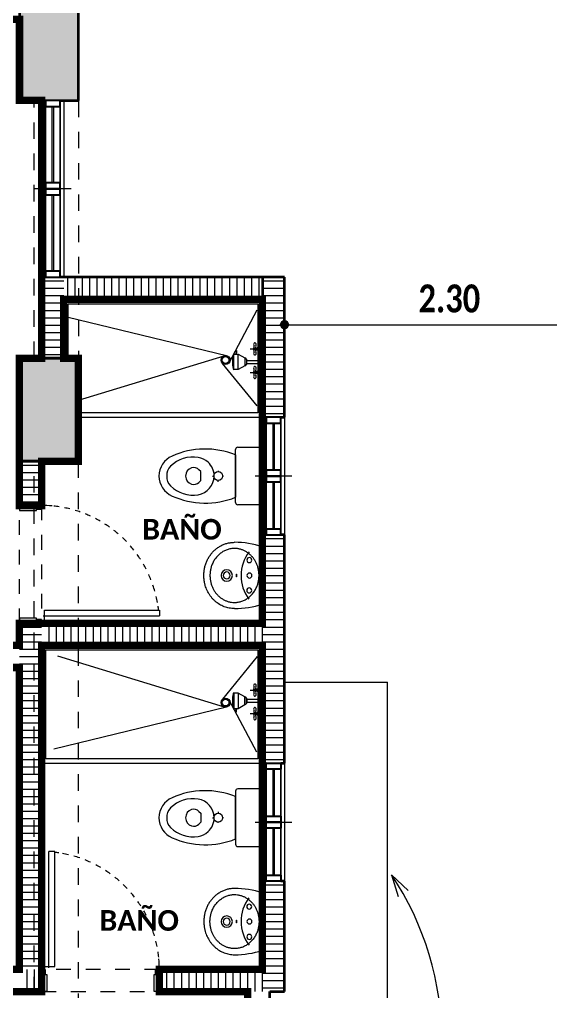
# Model space of a CAD drawing. Header units: metres. Extents: x -144 to 1000, y -717 to 29.
# Drawn here: x 753.25 to 756.86, y -564.01 to -557.41 of the extents above; entities that cross this region are included whole.
import ezdxf

# ---------------------------------------------------------------- set-up
doc = ezdxf.new("R2010")
doc.units = ezdxf.units.M
for name, pattern in [('Basculante', [0.11625, 0.075, -0.04125]), ('basculante modificado', [0.18, 0.1125, -0.0675]), ('Derribado', [0.36, 0.24, -0.12]), ('Trazo', [0.45, 0.225, -0.225])]:
    doc.linetypes.add(name, pattern=pattern)
doc.layers.get('0').update_dxf_attribs({"color": 1})
doc.layers.add('00-MEDICION', color=30, linetype='Continuous')
for name, color, linetype, lineweight in [('A-ANNO-DIMS', 1, 'Continuous', 9), ('A-DETL', 1, 'Continuous', 9), ('A-DETL-GENF', 1, 'Continuous', 9), ('A-DOOR', 1, 'Continuous', 9), ('A-DOOR-FRAM', 1, 'Continuous', 9), ('A-DOOR-HDLN', 1, 'Trazo', 20), ('A-GLAZ', 1, 'Continuous', 9), ('A-WALL', 4, 'Continuous', 9), ('G-ANNO-TEXT', 2, 'Continuous', 9), ('P-SANR-FIXT', 1, 'Continuous', 9), ('S-COLS', 7, 'Continuous', 9)]:
    doc.layers.add(name, color=color, linetype=linetype, lineweight=lineweight)
doc.layers.add('A-WALL-PATT', color=7, linetype='Continuous', lineweight=35, true_color=0x9c9c9c)
doc.styles.add('Calibri_B', font='calibrib.ttf', dxfattribs={"height": 0.165})
doc.styles.add('Calibri_B_7', font='calibrib.ttf', dxfattribs={"width": 0.8, "height": 0.18})

# ---------------------------------------------------------------- blocks, each defined once
blk = doc.blocks.new('F')
at = {"layer": 'S-COLS', "true_color": 0x5b5b5b}
h = blk.add_hatch(color=251, dxfattribs=at)
h.paths.add_polyline_path([(737.9091, -511.6194), (738.4091, -511.6194), (738.4091, -510.7194), (737.9091, -510.7194), (737.9091, -511.4434)])
h.paths.add_polyline_path([(756.2089, -511.6194), (756.2089, -510.7194), (755.7089, -510.7194), (755.7089, -511.6194), (756.1555, -511.6194)])
h.paths.add_polyline_path([(746.1091, -511.6194), (746.1091, -510.7194), (745.6091, -510.7194), (745.6091, -511.6194)])
h.paths.add_polyline_path([(737.9701, -503.9194), (738.409, -503.9194), (738.409, -503.2194), (737.909, -503.2194), (737.909, -503.9194)])
h.paths.add_polyline_path([(751.9092, -503.9194), (752.4092, -503.9194), (752.409, -500.7694), (751.9092, -500.7694), (751.9092, -503.7694)])
h.paths.add_polyline_path([(755.8092, -503.9194), (756.2092, -503.9194), (756.2092, -503.2194), (755.8092, -503.2194), (755.8092, -503.737)])
h.paths.add_polyline_path([(741.8089, -503.9194), (743.8091, -503.9194), (743.8087, -503.4194), (742.1089, -503.4194), (742.1089, -501.2694), (743.8092, -501.2694), (743.8092, -500.7694), (741.8089, -500.7694), (741.8089, -503.7722)])
h.paths.add_polyline_path([(746.1091, -503.9194), (746.1091, -503.0194), (745.6091, -503.0194), (745.6091, -503.9194), (745.7591, -503.9194)])
h.paths.add_polyline_path([(745.6092, -501.6694), (746.1092, -501.6694), (746.1092, -500.7694), (745.6092, -500.7694), (745.6092, -500.8094)])
h.paths.add_polyline_path([(737.9089, -501.4694), (738.4089, -501.4694), (738.4089, -500.7684), (737.9089, -500.7684), (737.9089, -500.8434)])
h.paths.add_polyline_path([(756.2091, -501.4694), (756.2092, -501.4694), (756.2091, -500.7684), (755.8092, -500.7694), (755.8092, -501.4694), (756.0848, -501.4694)])
h.paths.add_polyline_path([(745.6841, -492.7694), (746.1091, -492.7694), (746.1091, -491.8694), (745.6091, -491.8694), (745.6091, -492.7694)])
h.paths.add_polyline_path([(756.2091, -492.7694), (756.2091, -491.8694), (755.7091, -491.8694), (755.7091, -492.7694), (756.1341, -492.7694)])
h.paths.add_polyline_path([(739.0091, -492.1694), (739.0091, -491.6694), (738.1091, -491.6694), (738.1091, -492.1694), (738.6028, -492.1694)])
at = {"layer": 'A-DETL', "color": 7, "linetype": 'basculante modificado'}
for p, q in [((752.4091, -501.0694), (755.8092, -501.0694)), ((755.9092, -503.218), (755.9092, -501.4694)), ((756.2092, -501.4694), (756.2092, -503.218)), ((752.4091, -503.9194), (755.8092, -503.9194)), ((755.9089, -510.7194), (755.9089, -503.9194)), ((756.2089, -503.9194), (756.2089, -510.7194))]:
    blk.add_line(p, q, dxfattribs=at)
at = {"layer": 'A-DETL-GENF', "lineweight": 25}
for p, q in [((755.9848, -501.4694), (755.9848, -501.5094)), ((756.0848, -501.4694), (755.9848, -501.4694)), ((756.0848, -501.5094), (756.0848, -501.4694)), ((755.9848, -501.5094), (756.0848, -501.5094)), ((755.9848, -502.0294), (755.9848, -502.0694)), ((756.0848, -502.0294), (755.9848, -502.0294)), ((756.0848, -502.0694), (756.0848, -502.0294)), ((755.9848, -502.0694), (755.9848, -502.1094)), ((756.0848, -502.0694), (755.9848, -502.0694)), ((755.9848, -502.0694), (756.0848, -502.0694)), ((755.9848, -502.1094), (756.0848, -502.1094)), ((756.0848, -502.1094), (756.0848, -502.0694)), ((755.9848, -502.6294), (755.9848, -502.6694)), ((756.0848, -502.6294), (755.9848, -502.6294)), ((756.0848, -502.6694), (756.0848, -502.6294)), ((755.9848, -502.6694), (756.0848, -502.6694)), ((757.4841, -503.6194), (757.4841, -503.6594)), ((757.5841, -503.6194), (757.4841, -503.6194)), ((757.5841, -503.6594), (757.5841, -503.6194)), ((757.4841, -503.6594), (757.5841, -503.6594)), ((757.4841, -503.9794), (757.4841, -504.0194)), ((757.5841, -503.9794), (757.4841, -503.9794)), ((757.5841, -504.0194), (757.5841, -503.9794)), ((757.4841, -504.0194), (757.4841, -504.0594)), ((757.5841, -504.0194), (757.4841, -504.0194)), ((757.4841, -504.0194), (757.5841, -504.0194)), ((757.5841, -504.0594), (757.5841, -504.0194)), ((757.4841, -504.0594), (757.5841, -504.0594)), ((757.4841, -504.3794), (757.4841, -504.4194)), ((757.5841, -504.3794), (757.4841, -504.3794)), ((757.4841, -504.4194), (757.5841, -504.4194)), ((757.5841, -504.4194), (757.5841, -504.3794)), ((757.4841, -505.9694), (757.5841, -505.9694)), ((757.4841, -506.0094), (757.4841, -505.9694)), ((757.5841, -506.0094), (757.4841, -506.0094)), ((757.5841, -505.9694), (757.5841, -506.0094)), ((757.4841, -506.3294), (757.5841, -506.3294)), ((757.4841, -506.3694), (757.4841, -506.3294)), ((757.5841, -506.3294), (757.5841, -506.3694)), ((757.4841, -506.3694), (757.5841, -506.3694)), ((757.4841, -506.4094), (757.4841, -506.3694)), ((757.5841, -506.3694), (757.4841, -506.3694)), ((757.5841, -506.4094), (757.4841, -506.4094)), ((757.5841, -506.3694), (757.5841, -506.4094)), ((757.4841, -506.7294), (757.5841, -506.7294)), ((757.4841, -506.7694), (757.4841, -506.7294)), ((757.5841, -506.7294), (757.5841, -506.7694)), ((757.5841, -506.7694), (757.4841, -506.7694))]:
    blk.add_line(p, q, dxfattribs=at)
at = {"layer": 'A-DETL-GENF'}
for p, q in [((755.9848, -501.5094), (755.9848, -502.0294)), ((756.0298, -501.5094), (756.0298, -502.0294)), ((756.0398, -501.5094), (756.0398, -502.0294)), ((756.0848, -501.5094), (756.0848, -502.0294)), ((755.9848, -502.1094), (755.9848, -502.6294)), ((756.0298, -502.1094), (756.0298, -502.6294)), ((756.0398, -502.1094), (756.0398, -502.6294)), ((756.0848, -502.1094), (756.0848, -502.6294)), ((757.4841, -503.6594), (757.4841, -503.9794)), ((757.5291, -503.6594), (757.5291, -503.9794)), ((757.5391, -503.6594), (757.5391, -503.9794)), ((757.5841, -503.6594), (757.5841, -503.9794)), ((757.4841, -504.0594), (757.4841, -504.3794)), ((757.5291, -504.0594), (757.5291, -504.3794)), ((757.5391, -504.0594), (757.5391, -504.3794)), ((757.5841, -504.0594), (757.5841, -504.3794)), ((757.4841, -506.0094), (757.4841, -506.3294)), ((757.5291, -506.0094), (757.5291, -506.3294)), ((757.5391, -506.0094), (757.5391, -506.3294)), ((757.5841, -506.0094), (757.5841, -506.3294)), ((757.4841, -506.4094), (757.4841, -506.7294)), ((757.5291, -506.4094), (757.5291, -506.7294)), ((757.5391, -506.4094), (757.5391, -506.7294)), ((757.5841, -506.4094), (757.5841, -506.7294))]:
    blk.add_line(p, q, dxfattribs=at)
at = {"layer": 'A-DETL-GENF', "linetype": 'Basculante'}
for p, q in [((755.8091, -505.0194), (755.8091, -504.2194)), ((755.8091, -504.2194), (755.9591, -504.2194)), ((755.9591, -504.2194), (755.9591, -505.0194)), ((755.9591, -505.0194), (755.8091, -505.0194)), ((755.9591, -507.3694), (755.9591, -507.5194)), ((756.7591, -507.3694), (755.9591, -507.3694)), ((756.7591, -507.5194), (756.7591, -507.3694)), ((755.9591, -507.5194), (756.7591, -507.5194))]:
    blk.add_line(p, q, dxfattribs=at)
at = {"layer": 'A-DOOR', "lineweight": 15}
for p, q in [((755.9691, -504.9694), (756.7591, -504.9694)), ((755.9791, -504.9294), (756.7591, -504.9294)), ((755.9791, -505.0044), (755.9791, -504.9294)), ((756.7591, -504.9294), (756.7591, -504.9694)), ((755.9691, -505.0044), (755.9791, -505.0044)), ((755.9691, -505.0194), (755.9691, -505.0044)), ((756.0491, -506.5694), (756.0091, -506.5694)), ((756.0091, -507.3594), (756.0091, -506.5694)), ((756.0491, -507.3494), (756.0491, -506.5694)), ((755.9591, -507.3594), (755.9741, -507.3594)), ((755.9741, -507.3494), (756.0491, -507.3494)), ((755.9741, -507.3594), (755.9741, -507.3494))]:
    blk.add_line(p, q, dxfattribs=at)
at = {"layer": 'A-DOOR'}
for p, q in [((755.9591, -505.0194), (755.8091, -505.0194)), ((755.9591, -507.3694), (755.9591, -507.5194))]:
    blk.add_line(p, q, dxfattribs=at)
for centre, start, end in [((755.9591, -505.0194), 84.86021, 90), ((755.9591, -505.0194), 81.40092, 84.05706), ((755.9591, -505.0194), 76.09186, 78.74617), ((755.9591, -505.0194), 70.78086, 73.43707), ((755.9591, -505.0194), 65.46046, 68.1223), ((755.9591, -505.0194), 60.12331, 62.79443), ((755.9591, -505.0194), 54.7622, 57.44619), ((755.9591, -505.0194), 49.37018, 52.07048), ((755.9591, -505.0194), 43.94059, 46.66048), ((755.9591, -505.0194), 38.46716, 41.20973), ((755.9591, -505.0194), 32.94407, 35.71217), ((755.9591, -505.0194), 27.36602, 30.16222), ((755.9591, -505.0194), 21.72829, 24.55488), ((755.9591, -505.0194), 15.83157, 18.88574), ((755.9591, -505.0194), 10.25822, 13.15108), ((755.9591, -505.0194), 10.25822, 13.15108), ((755.9591, -505.0194), 6.45945, 8.44999), ((755.9591, -507.3694), 81.55001, 83.54055), ((755.9591, -507.3694), 76.84892, 79.74178), ((755.9591, -507.3694), 76.84892, 79.74178), ((755.9591, -507.3694), 71.11426, 74.16843), ((755.9591, -507.3694), 65.44512, 68.27171), ((755.9591, -507.3694), 59.83778, 62.63398), ((755.9591, -507.3694), 54.28783, 57.05593), ((755.9591, -507.3694), 48.79027, 51.53284), ((755.9591, -507.3694), 43.33952, 46.05941), ((755.9591, -507.3694), 37.92952, 40.62982), ((755.9591, -507.3694), 32.55381, 35.2378), ((755.9591, -507.3694), 27.20557, 29.87669), ((755.9591, -507.3694), 21.8777, 24.53954), ((755.9591, -507.3694), 16.56293, 19.21914), ((755.9591, -507.3694), 11.25383, 13.90814), ((755.9591, -507.3694), 5.94294, 8.59908), ((755.9591, -507.3694), 0, 5.13979)]:
    blk.add_arc(centre, 0.8, start, end, dxfattribs=at)
at = {"layer": 'A-DOOR-FRAM', "lineweight": 15}
for p, q in [((755.8091, -504.2194), (755.8091, -504.2544)), ((755.9241, -504.2544), (755.9241, -504.2444)), ((755.9241, -504.2444), (755.9591, -504.2444)), ((755.9591, -504.2444), (755.9591, -504.2194)), ((755.8091, -504.2544), (755.9241, -504.2544)), ((755.8091, -504.9844), (755.8091, -505.0194)), ((755.9241, -504.9844), (755.8091, -504.9844)), ((755.9241, -504.9944), (755.9241, -504.9844)), ((755.9591, -504.9944), (755.9241, -504.9944)), ((755.9591, -505.0194), (755.9591, -504.9944)), ((755.9591, -507.3694), (755.9841, -507.3694)), ((755.9841, -507.3694), (755.9841, -507.4044)), ((755.9841, -507.4044), (755.9941, -507.4044)), ((755.9941, -507.4044), (755.9941, -507.5194)), ((756.7241, -507.4044), (756.7341, -507.4044)), ((756.7241, -507.5194), (756.7241, -507.4044)), ((756.7341, -507.3694), (756.7591, -507.3694)), ((756.7341, -507.4044), (756.7341, -507.3694)), ((755.9941, -507.5194), (755.9591, -507.5194)), ((756.7591, -507.5194), (756.7241, -507.5194))]:
    blk.add_line(p, q, dxfattribs=at)
at = {"layer": 'A-DOOR-HDLN'}
for p, q in [((755.8091, -504.2194), (755.9591, -504.2194)), ((756.7591, -507.5194), (756.7591, -507.3694))]:
    blk.add_line(p, q, dxfattribs=at)
at = {"layer": 'A-GLAZ'}
for p, q in [((756.0848, -501.4694), (755.9848, -501.4694)), ((755.9848, -501.4694), (755.9848, -502.0694)), ((756.0848, -502.0694), (756.0848, -501.4694)), ((756.1598, -502.0694), (755.9098, -502.0694)), ((756.0848, -502.0694), (755.9848, -502.0694)), ((755.9848, -502.0694), (755.9848, -502.6694)), ((756.0848, -502.0694), (755.9848, -502.0694)), ((756.0848, -502.6694), (756.0848, -502.0694)), ((756.0848, -502.6694), (755.9848, -502.6694)), ((757.5841, -503.6194), (757.4841, -503.6194)), ((757.4841, -503.6194), (757.4841, -504.0194)), ((757.5841, -504.0194), (757.5841, -503.6194)), ((757.6591, -504.0194), (757.4091, -504.0194)), ((757.5841, -504.0194), (757.4841, -504.0194)), ((757.4841, -504.0194), (757.4841, -504.4194)), ((757.5841, -504.0194), (757.4841, -504.0194)), ((757.5841, -504.4194), (757.5841, -504.0194)), ((757.5841, -504.4194), (757.4841, -504.4194)), ((757.5841, -505.9694), (757.4841, -505.9694)), ((757.4841, -505.9694), (757.4841, -506.3694)), ((757.5841, -506.3694), (757.5841, -505.9694)), ((757.4091, -506.3694), (757.6591, -506.3694)), ((757.5841, -506.3694), (757.4841, -506.3694)), ((757.4841, -506.3694), (757.4841, -506.7694)), ((757.5841, -506.3694), (757.4841, -506.3694)), ((757.5841, -506.7694), (757.5841, -506.3694)), ((757.5841, -506.7694), (757.4841, -506.7694))]:
    blk.add_line(p, q, dxfattribs=at)
at = {"layer": 'A-WALL'}
for p, q in [((755.9598, -502.6694), (755.9598, -501.4694)), ((756.1098, -501.4694), (756.1098, -502.6694)), ((757.4591, -504.4194), (757.4591, -503.6194)), ((757.6091, -503.6194), (757.6091, -504.4194)), ((757.6091, -505.4193), (758.3093, -505.4193)), ((758.3093, -511.6194), (758.3093, -505.4193)), ((757.4591, -506.7694), (757.4591, -505.9694)), ((757.6091, -505.9694), (757.6091, -506.7694))]:
    blk.add_line(p, q, dxfattribs=at)
at = {"layer": 'A-WALL', "lineweight": 35}
for p, q in [((755.9598, -502.6694), (755.9598, -503.2194)), ((755.9848, -502.6694), (755.9598, -502.6694)), ((757.6091, -502.6694), (756.0848, -502.6694)), ((757.4591, -502.6694), (757.4591, -503.6194)), ((757.6091, -503.6194), (757.6091, -502.6694)), ((756.1098, -502.8194), (757.4591, -502.8194)), ((756.1098, -503.2194), (756.1098, -502.8194)), ((755.9598, -503.2194), (756.1098, -503.2194)), ((757.4591, -503.6194), (757.4841, -503.6194)), ((757.5841, -503.6194), (757.6091, -503.6194)), ((755.8091, -503.9194), (755.8091, -504.2194)), ((755.9591, -503.9194), (755.8091, -503.9194)), ((755.9591, -504.2194), (755.9591, -503.9194)), ((755.8091, -504.2194), (755.9591, -504.2194)), ((757.4591, -504.4194), (757.4591, -505.0194)), ((757.4841, -504.4194), (757.4591, -504.4194)), ((757.6091, -504.4194), (757.5841, -504.4194)), ((757.6091, -505.9694), (757.6091, -504.4194)), ((757.4591, -505.0194), (755.8091, -505.0194)), ((755.8091, -505.0194), (755.8091, -505.1692)), ((755.8091, -505.1692), (755.6593, -505.1692)), ((755.9591, -505.1694), (757.4591, -505.1694)), ((755.9591, -507.5194), (755.9591, -505.1694)), ((757.4591, -505.1694), (757.4591, -505.9694)), ((755.6593, -505.3192), (755.8091, -505.3192)), ((755.8091, -505.3192), (755.8091, -507.3694)), ((757.4591, -505.9694), (757.4841, -505.9694)), ((757.5841, -505.9694), (757.6091, -505.9694)), ((757.4591, -506.7694), (757.4591, -507.3694)), ((757.4841, -506.7694), (757.4591, -506.7694)), ((757.6091, -506.7694), (757.5841, -506.7694)), ((757.6091, -507.5194), (757.6091, -506.7694)), ((755.8091, -507.3694), (755.1592, -507.3694)), ((757.4591, -507.3694), (756.7591, -507.3694)), ((756.7591, -507.3694), (756.7591, -507.5194)), ((755.1592, -507.5194), (755.9591, -507.5194)), ((756.7591, -507.5194), (757.3591, -507.5194)), ((757.3591, -507.5194), (757.3591, -507.6194)), ((757.5091, -507.5194), (757.6091, -507.5194)), ((757.5091, -507.6194), (757.5091, -507.5194))]:
    blk.add_line(p, q, dxfattribs=at)
at = {"layer": 'A-WALL-PATT', "color": 8, "lineweight": 5, "true_color": 0x727272}
for p, q in [((755.9598, -502.6945), (756.1098, -502.6945)), ((756.1347, -502.6694), (756.1347, -502.8194)), ((756.1847, -502.6694), (756.1847, -502.8194)), ((756.2347, -502.6694), (756.2347, -502.8194)), ((756.2847, -502.6694), (756.2847, -502.8194)), ((756.3347, -502.6694), (756.3347, -502.8194)), ((756.3847, -502.6694), (756.3847, -502.8194)), ((756.4347, -502.6694), (756.4347, -502.8194)), ((756.4847, -502.6694), (756.4847, -502.8194)), ((756.5347, -502.6694), (756.5347, -502.8194)), ((756.5847, -502.6694), (756.5847, -502.8194)), ((756.6347, -502.6694), (756.6347, -502.8194)), ((756.6847, -502.6694), (756.6847, -502.8194)), ((756.7347, -502.6694), (756.7347, -502.8194)), ((756.7847, -502.6694), (756.7847, -502.8194)), ((756.8347, -502.6694), (756.8347, -502.8194)), ((756.8847, -502.6694), (756.8847, -502.8194)), ((756.9347, -502.6694), (756.9347, -502.8194)), ((756.9847, -502.6694), (756.9847, -502.8194)), ((757.0347, -502.6694), (757.0347, -502.8194)), ((757.0847, -502.6694), (757.0847, -502.8194)), ((757.1347, -502.6694), (757.1347, -502.8194)), ((757.1847, -502.6694), (757.1847, -502.8194)), ((757.2347, -502.6694), (757.2347, -502.8194)), ((757.2847, -502.6694), (757.2847, -502.8194)), ((757.3347, -502.6694), (757.3347, -502.8194)), ((757.3847, -502.6694), (757.3847, -502.8194)), ((757.4347, -502.6694), (757.4347, -502.8194)), ((757.4591, -502.6945), (757.6091, -502.6945)), ((755.9598, -502.7445), (756.1098, -502.7445)), ((757.4591, -502.7445), (757.6091, -502.7445)), ((755.9598, -502.7945), (756.1098, -502.7945)), ((755.9598, -502.8445), (756.1098, -502.8445)), ((757.4591, -502.7945), (757.6091, -502.7945)), ((757.4591, -502.8445), (757.6091, -502.8445)), ((755.9598, -502.8945), (756.1098, -502.8945)), ((757.4591, -502.8945), (757.6091, -502.8945)), ((755.9598, -502.9445), (756.1098, -502.9445)), ((757.4591, -502.9445), (757.6091, -502.9445)), ((755.9598, -502.9945), (756.1098, -502.9945)), ((755.9598, -503.0445), (756.1098, -503.0445)), ((757.4591, -502.9945), (757.6091, -502.9945)), ((757.4591, -503.0445), (757.6091, -503.0445)), ((755.9598, -503.0945), (756.1098, -503.0945)), ((757.4591, -503.0945), (757.6091, -503.0945)), ((755.9598, -503.1445), (756.1098, -503.1445)), ((757.4591, -503.1445), (757.6091, -503.1445)), ((755.9598, -503.1945), (756.1098, -503.1945)), ((757.4591, -503.1945), (757.6091, -503.1945)), ((757.4591, -503.2445), (757.6091, -503.2445)), ((757.4591, -503.2945), (757.6091, -503.2945)), ((757.4591, -503.3445), (757.6091, -503.3445)), ((757.4591, -503.3945), (757.6091, -503.3945)), ((757.4591, -503.4445), (757.6091, -503.4445)), ((757.4591, -503.4945), (757.6091, -503.4945)), ((757.4591, -503.5445), (757.6091, -503.5445)), ((757.4591, -503.5945), (757.6091, -503.5945)), ((755.8091, -503.9445), (755.9591, -503.9445)), ((755.8091, -503.9945), (755.9591, -503.9945)), ((755.8091, -504.0445), (755.9591, -504.0445)), ((755.8091, -504.0945), (755.9591, -504.0945)), ((755.8091, -504.1445), (755.9591, -504.1445)), ((755.8091, -504.1945), (755.9591, -504.1945)), ((757.4591, -504.4445), (757.6091, -504.4445)), ((757.4591, -504.4945), (757.6091, -504.4945)), ((757.4591, -504.5445), (757.6091, -504.5445)), ((757.4591, -504.5945), (757.6091, -504.5945)), ((757.4591, -504.6445), (757.6091, -504.6445)), ((757.4591, -504.6945), (757.6091, -504.6945)), ((757.4591, -504.7445), (757.6091, -504.7445)), ((757.4591, -504.7945), (757.6091, -504.7945)), ((757.4591, -504.8445), (757.6091, -504.8445)), ((757.4591, -504.8945), (757.6091, -504.8945)), ((757.4591, -504.9445), (757.6091, -504.9445)), ((756.0087, -505.0194), (756.0087, -505.1694)), ((756.0587, -505.0194), (756.0587, -505.1694)), ((756.1087, -505.0194), (756.1087, -505.1694)), ((756.1587, -505.0194), (756.1587, -505.1694)), ((756.2087, -505.0194), (756.2087, -505.1694)), ((756.2587, -505.0194), (756.2587, -505.1694)), ((756.3087, -505.0194), (756.3087, -505.1694)), ((756.3587, -505.0194), (756.3587, -505.1694)), ((756.4087, -505.0194), (756.4087, -505.1694)), ((756.4587, -505.0194), (756.4587, -505.1694)), ((756.5087, -505.0194), (756.5087, -505.1694)), ((756.5587, -505.0194), (756.5587, -505.1694)), ((756.6087, -505.0194), (756.6087, -505.1694)), ((756.6587, -505.0194), (756.6587, -505.1694)), ((756.7087, -505.0194), (756.7087, -505.1694)), ((756.7587, -505.0194), (756.7587, -505.1694)), ((756.8087, -505.0194), (756.8087, -505.1694)), ((756.8587, -505.0194), (756.8587, -505.1694)), ((756.9087, -505.0194), (756.9087, -505.1694)), ((756.9587, -505.0194), (756.9587, -505.1694)), ((757.0087, -505.0194), (757.0087, -505.1694)), ((757.0587, -505.0194), (757.0587, -505.1694)), ((757.1087, -505.0194), (757.1087, -505.1694)), ((757.1587, -505.0194), (757.1587, -505.1694)), ((757.2087, -505.0194), (757.2087, -505.1694)), ((757.2587, -505.0194), (757.2587, -505.1694)), ((757.3087, -505.0194), (757.3087, -505.1694)), ((757.3587, -505.0194), (757.3587, -505.1694)), ((757.4087, -505.0194), (757.4087, -505.1694)), ((757.4587, -505.0194), (757.4587, -505.1694)), ((757.4591, -504.9945), (757.6091, -504.9945)), ((755.8091, -505.0445), (755.9591, -505.0445)), ((755.8091, -505.0945), (755.9591, -505.0945)), ((757.4591, -505.0445), (757.6091, -505.0445)), ((757.4591, -505.0945), (757.6091, -505.0945)), ((755.8091, -505.1445), (755.9591, -505.1445)), ((757.4591, -505.1445), (757.6091, -505.1445)), ((755.8091, -505.1945), (755.9591, -505.1945)), ((757.4591, -505.1945), (757.6091, -505.1945)), ((755.8091, -505.2445), (755.9591, -505.2445)), ((755.8091, -505.2945), (755.9591, -505.2945)), ((757.4591, -505.2445), (757.6091, -505.2445)), ((757.4591, -505.2945), (757.6091, -505.2945)), ((755.8091, -505.3445), (755.9591, -505.3445)), ((757.4591, -505.3445), (757.6091, -505.3445)), ((755.8091, -505.3945), (755.9591, -505.3945)), ((757.4591, -505.3945), (757.6091, -505.3945)), ((755.8091, -505.4445), (755.9591, -505.4445)), ((755.8091, -505.4945), (755.9591, -505.4945)), ((757.4591, -505.4445), (757.6091, -505.4445)), ((757.4591, -505.4945), (757.6091, -505.4945)), ((755.8091, -505.5445), (755.9591, -505.5445)), ((757.4591, -505.5445), (757.6091, -505.5445)), ((755.8091, -505.5945), (755.9591, -505.5945)), ((757.4591, -505.5945), (757.6091, -505.5945)), ((755.8091, -505.6445), (755.9591, -505.6445)), ((755.8091, -505.6945), (755.9591, -505.6945)), ((757.4591, -505.6445), (757.6091, -505.6445)), ((757.4591, -505.6945), (757.6091, -505.6945)), ((755.8091, -505.7445), (755.9591, -505.7445)), ((757.4591, -505.7445), (757.6091, -505.7445)), ((755.8091, -505.7945), (755.9591, -505.7945)), ((757.4591, -505.7945), (757.6091, -505.7945)), ((755.8091, -505.8445), (755.9591, -505.8445)), ((755.8091, -505.8945), (755.9591, -505.8945)), ((757.4591, -505.8445), (757.6091, -505.8445)), ((757.4591, -505.8945), (757.6091, -505.8945)), ((755.8091, -505.9445), (755.9591, -505.9445)), ((757.4591, -505.9445), (757.6091, -505.9445)), ((755.8091, -505.9945), (755.9591, -505.9945)), ((755.8091, -506.0445), (755.9591, -506.0445)), ((755.8091, -506.0945), (755.9591, -506.0945)), ((755.8091, -506.1445), (755.9591, -506.1445)), ((755.8091, -506.1945), (755.9591, -506.1945)), ((755.8091, -506.2445), (755.9591, -506.2445)), ((755.8091, -506.2945), (755.9591, -506.2945)), ((755.8091, -506.3445), (755.9591, -506.3445)), ((755.8091, -506.3945), (755.9591, -506.3945)), ((755.8091, -506.4445), (755.9591, -506.4445)), ((755.8091, -506.4945), (755.9591, -506.4945)), ((755.8091, -506.5445), (755.9591, -506.5445)), ((755.8091, -506.5945), (755.9591, -506.5945)), ((755.8091, -506.6445), (755.9591, -506.6445)), ((755.8091, -506.6945), (755.9591, -506.6945)), ((755.8091, -506.7445), (755.9591, -506.7445)), ((755.8091, -506.7945), (755.9591, -506.7945)), ((757.4591, -506.7945), (757.6091, -506.7945)), ((755.8091, -506.8445), (755.9591, -506.8445)), ((757.4591, -506.8445), (757.6091, -506.8445)), ((755.8091, -506.8945), (755.9591, -506.8945)), ((755.8091, -506.9445), (755.9591, -506.9445)), ((757.4591, -506.8945), (757.6091, -506.8945)), ((757.4591, -506.9445), (757.6091, -506.9445)), ((755.8091, -506.9945), (755.9591, -506.9945)), ((757.4591, -506.9945), (757.6091, -506.9945)), ((755.8091, -507.0445), (755.9591, -507.0445)), ((757.4591, -507.0445), (757.6091, -507.0445)), ((755.8091, -507.0945), (755.9591, -507.0945)), ((755.8091, -507.1445), (755.9591, -507.1445)), ((757.4591, -507.0945), (757.6091, -507.0945)), ((757.4591, -507.1445), (757.6091, -507.1445)), ((755.8091, -507.1945), (755.9591, -507.1945)), ((757.4591, -507.1945), (757.6091, -507.1945)), ((755.8091, -507.2445), (755.9591, -507.2445)), ((757.4591, -507.2445), (757.6091, -507.2445)), ((755.8091, -507.2945), (755.9591, -507.2945)), ((755.8091, -507.3445), (755.9591, -507.3445)), ((757.4591, -507.2945), (757.6091, -507.2945)), ((757.4591, -507.3445), (757.6091, -507.3445)), ((755.8587, -507.3694), (755.8587, -507.5194)), ((755.9087, -507.3694), (755.9087, -507.5194)), ((755.9587, -507.3694), (755.9587, -507.5194)), ((756.8087, -507.3694), (756.8087, -507.5194)), ((756.8587, -507.3694), (756.8587, -507.5194)), ((756.9087, -507.3694), (756.9087, -507.5194)), ((756.9587, -507.3694), (756.9587, -507.5194)), ((757.0087, -507.3694), (757.0087, -507.5194)), ((757.0587, -507.3694), (757.0587, -507.5194)), ((757.1087, -507.3694), (757.1087, -507.5194)), ((757.1587, -507.3694), (757.1587, -507.5194)), ((757.2087, -507.3694), (757.2087, -507.5194)), ((757.2587, -507.3694), (757.2587, -507.5194)), ((757.3087, -507.3694), (757.3087, -507.5194)), ((757.3587, -507.3694), (757.3587, -507.5194)), ((757.4087, -507.3694), (757.4087, -507.5194)), ((757.4587, -507.3694), (757.4587, -507.5194)), ((757.4591, -507.3945), (757.6091, -507.3945)), ((757.4591, -507.4445), (757.6091, -507.4445)), ((757.4591, -507.4945), (757.6091, -507.4945))]:
    blk.add_line(p, q, dxfattribs=at)
at = {"layer": 'G-ANNO-TEXT'}
for q in [(758.4495, -506.8331), (758.381, -506.8751)]:
    blk.add_line((758.3369, -506.7262), q, dxfattribs=at)
blk.add_arc((756.6322, -507.859), 2.0467, 0, 33.6048, dxfattribs=at)
at = {"layer": 'P-SANR-FIXT'}
for p, q in [((756.1391, -503.2194), (756.1391, -502.8494)), ((756.1391, -502.8494), (757.4291, -502.8494)), ((757.4291, -502.8494), (757.4291, -503.5894)), ((757.422, -502.8939), (757.2314, -503.2525)), ((756.1391, -502.9416), (757.216, -503.2018)), ((757.2784, -503.1763), (757.2784, -503.1675)), ((757.2784, -503.1675), (757.2843, -503.1675)), ((757.2843, -503.1763), (757.2784, -503.1763)), ((757.2784, -503.1832), (757.2784, -503.192)), ((757.2843, -503.1832), (757.2784, -503.1832)), ((757.28, -503.1763), (757.28, -503.1832)), ((757.2827, -503.1763), (757.2827, -503.1832)), ((757.2843, -503.1675), (757.2843, -503.1763)), ((757.2843, -503.192), (757.2843, -503.1832)), ((757.3757, -503.1562), (757.4591, -503.1562)), ((757.4007, -503.1486), (757.403, -503.1486)), ((757.4007, -503.1517), (757.4007, -503.1486)), ((757.4007, -503.1639), (757.4007, -503.1608)), ((757.403, -503.1639), (757.4007, -503.1639)), ((757.4182, -503.1518), (757.425, -503.1518)), ((757.4182, -503.1607), (757.425, -503.1607)), ((757.425, -503.1482), (757.425, -503.1642)), ((757.4353, -503.14), (757.4353, -503.1724)), ((757.4369, -503.1384), (757.4501, -503.1357)), ((757.4501, -503.1768), (757.4369, -503.174)), ((757.4501, -503.1357), (757.4501, -503.1768)), ((757.4517, -503.1341), (757.4591, -503.1326)), ((757.4591, -503.1799), (757.4517, -503.1784)), ((756.2092, -503.5052), (757.1993, -503.2025)), ((757.4227, -503.5439), (757.1884, -503.2546)), ((757.24, -503.2363), (757.24, -503.2225)), ((757.2652, -503.192), (757.2956, -503.192)), ((757.2652, -503.296), (757.2652, -503.192)), ((757.2956, -503.192), (757.3406, -503.2174)), ((757.2956, -503.296), (757.2956, -503.192)), ((757.3406, -503.2174), (757.3406, -503.2707)), ((757.3503, -503.2258), (757.3503, -503.2623)), ((757.3541, -503.2338), (757.3503, -503.2258)), ((757.3503, -503.2623), (757.3541, -503.2543)), ((757.3541, -503.2346), (757.4316, -503.2346)), ((757.3541, -503.2543), (757.3541, -503.2346)), ((757.3541, -503.2543), (757.4316, -503.2543)), ((757.4316, -503.2346), (757.4511, -503.2346)), ((757.4316, -503.2543), (757.4511, -503.2543)), ((757.4511, -503.2227), (757.4511, -503.2662)), ((757.4591, -503.2227), (757.4511, -503.2227)), ((757.2956, -503.296), (757.2652, -503.296)), ((757.3406, -503.2707), (757.2956, -503.296)), ((757.3757, -503.3162), (757.4591, -503.3162)), ((757.4007, -503.3086), (757.4007, -503.3117)), ((757.403, -503.3086), (757.4007, -503.3086)), ((757.4007, -503.3208), (757.4007, -503.3239)), ((757.4182, -503.3118), (757.425, -503.3118)), ((757.4182, -503.3207), (757.425, -503.3207)), ((757.425, -503.3242), (757.425, -503.3082)), ((757.4353, -503.3324), (757.4353, -503.3)), ((757.4501, -503.2957), (757.4369, -503.2984)), ((757.4501, -503.3368), (757.4501, -503.2957)), ((757.4511, -503.2662), (757.4591, -503.2662)), ((757.4591, -503.2926), (757.4517, -503.2941)), ((757.4007, -503.3239), (757.403, -503.3239)), ((757.4369, -503.334), (757.4501, -503.3368)), ((757.4517, -503.3384), (757.4591, -503.3399)), ((757.4291, -503.5894), (756.2092, -503.5894)), ((756.2092, -503.6194), (757.4591, -503.6194)), ((757.2768, -504.0194), (757.2768, -503.839)), ((757.2918, -503.824), (757.4441, -503.824)), ((757.2768, -503.8754), (757.2768, -504.1634)), ((757.0408, -503.9887), (757.0285, -503.9763)), ((757.0408, -504.0502), (757.0408, -503.9887)), ((757.1191, -504.0194), (757.1291, -504.0194)), ((757.1591, -503.9844), (757.1591, -503.9894)), ((757.1941, -504.0194), (757.1891, -504.0194)), ((757.2768, -504.1999), (757.2768, -504.0194)), ((757.0285, -504.0625), (757.0408, -504.0502)), ((757.1591, -504.0594), (757.1591, -504.0494)), ((757.4441, -504.2149), (757.2918, -504.2149)), ((755.9891, -505.9394), (755.9891, -505.1994)), ((755.9891, -505.1994), (757.4291, -505.1994)), ((757.4291, -505.1994), (757.4291, -505.9394)), ((756.0678, -505.2404), (757.1993, -505.5864)), ((757.4227, -505.245), (757.1884, -505.5343)), ((757.2652, -505.4928), (757.2652, -505.5968)), ((757.2956, -505.4928), (757.2652, -505.4928)), ((757.2956, -505.4928), (757.2956, -505.5968)), ((757.3406, -505.5182), (757.2956, -505.4928)), ((757.3757, -505.4726), (757.4591, -505.4726)), ((757.4007, -505.4649), (757.403, -505.4649)), ((757.4007, -505.468), (757.4007, -505.4649)), ((757.4007, -505.4803), (757.4007, -505.4772)), ((757.403, -505.4803), (757.4007, -505.4803)), ((757.4182, -505.4682), (757.425, -505.4682)), ((757.4182, -505.4771), (757.425, -505.4771)), ((757.425, -505.4646), (757.425, -505.4806)), ((757.4353, -505.4564), (757.4353, -505.4888)), ((757.4369, -505.4548), (757.4501, -505.4521)), ((757.4501, -505.4932), (757.4369, -505.4904)), ((757.4501, -505.4521), (757.4501, -505.4932)), ((757.4517, -505.4505), (757.4591, -505.449)), ((757.4591, -505.4963), (757.4517, -505.4948)), ((757.422, -505.895), (757.2314, -505.5364)), ((757.24, -505.5526), (757.24, -505.5664)), ((757.3406, -505.5715), (757.3406, -505.5182)), ((757.3503, -505.5266), (757.3541, -505.5346)), ((757.3503, -505.5631), (757.3503, -505.5266)), ((757.3541, -505.5551), (757.3503, -505.5631)), ((757.3541, -505.5346), (757.3541, -505.5543)), ((757.3541, -505.5346), (757.4316, -505.5346)), ((757.3541, -505.5543), (757.4316, -505.5543)), ((757.4316, -505.5346), (757.4511, -505.5346)), ((757.4316, -505.5543), (757.4511, -505.5543)), ((757.4511, -505.5227), (757.4591, -505.5227)), ((757.4511, -505.5662), (757.4511, -505.5227)), ((756.0431, -505.8705), (757.216, -505.587)), ((757.2652, -505.5968), (757.2956, -505.5968)), ((757.2784, -505.6056), (757.2784, -505.5968)), ((757.2843, -505.6056), (757.2784, -505.6056)), ((757.2784, -505.6126), (757.2784, -505.6214)), ((757.2843, -505.6126), (757.2784, -505.6126)), ((757.2784, -505.6214), (757.2843, -505.6214)), ((757.28, -505.6126), (757.28, -505.6056)), ((757.2827, -505.6126), (757.2827, -505.6056)), ((757.2843, -505.5968), (757.2843, -505.6056)), ((757.2843, -505.6214), (757.2843, -505.6126)), ((757.2956, -505.5968), (757.3406, -505.5715)), ((757.4007, -505.6249), (757.4007, -505.628)), ((757.403, -505.6249), (757.4007, -505.6249)), ((757.4182, -505.6282), (757.425, -505.6282)), ((757.425, -505.6406), (757.425, -505.6246)), ((757.4353, -505.6488), (757.4353, -505.6164)), ((757.4501, -505.6121), (757.4369, -505.6148)), ((757.4501, -505.6532), (757.4501, -505.6121)), ((757.4591, -505.5662), (757.4511, -505.5662)), ((757.4591, -505.609), (757.4517, -505.6105)), ((757.3757, -505.6326), (757.4591, -505.6326)), ((757.4007, -505.6372), (757.4007, -505.6403)), ((757.4007, -505.6403), (757.403, -505.6403)), ((757.4182, -505.6371), (757.425, -505.6371)), ((757.4369, -505.6504), (757.4501, -505.6532)), ((757.4517, -505.6548), (757.4591, -505.6563)), ((757.4291, -505.9394), (755.9891, -505.9394)), ((755.9591, -505.9694), (757.4591, -505.9694)), ((757.2768, -506.1589), (757.2768, -506.3393)), ((757.4441, -506.1439), (757.2918, -506.1439)), ((757.2768, -506.4833), (757.2768, -506.1953)), ((757.0285, -506.2962), (757.0408, -506.3086)), ((757.0408, -506.3086), (757.0408, -506.3701)), ((757.1191, -506.3393), (757.1291, -506.3393)), ((757.1591, -506.2993), (757.1591, -506.3093)), ((757.1941, -506.3393), (757.1891, -506.3393)), ((757.2768, -506.3393), (757.2768, -506.5198)), ((757.0408, -506.3701), (757.0285, -506.3825)), ((757.1591, -506.3743), (757.1591, -506.3693)), ((757.2918, -506.5348), (757.4441, -506.5348))]:
    blk.add_line(p, q, dxfattribs=at)
for centre, radius in [((757.4085, -503.1562), 0.00903), ((757.2088, -503.2317), 0.0307), ((757.2088, -503.2317), 0.0231), ((757.4085, -503.3162), 0.00903), ((757.1591, -504.0194), 0.03), ((757.4085, -505.4726), 0.00903), ((757.2088, -505.5572), 0.0307), ((757.2088, -505.5572), 0.0231), ((757.4085, -505.6326), 0.00903), ((757.1591, -506.3393), 0.03)]:
    blk.add_circle(centre, radius, dxfattribs=at)
for centre, radius, start, end in [((757.4122, -503.1266), 0.0127, 131.27868, 220.61253), ((757.4085, -503.1207), 0.00597, 37.48685, 142.51315), ((757.4049, -503.1266), 0.0127, 319.38747, 48.72132), ((757.4122, -503.1859), 0.0127, 139.38747, 228.72132), ((757.3885, -503.1422), 0.0158, 336.22841, 27.67345), ((757.3885, -503.1703), 0.0158, 332.32655, 23.77159), ((757.426, -503.1417), 0.0133, 149.24075, 223.13523), ((757.426, -503.1708), 0.0133, 136.86477, 210.75925), ((757.4049, -503.1859), 0.0127, 311.27868, 40.61253), ((757.4182, -503.1494), 0.0024, 215.30346, 270), ((757.4182, -503.1631), 0.0024, 90, 144.69654), ((757.4266, -503.1482), 0.0016, 90, 180), ((757.4266, -503.1642), 0.0016, 180, 270), ((757.4264, -503.1373), 0.00934, 271.44207, 342.97405), ((757.4264, -503.1752), 0.00934, 17.02595, 88.55793), ((757.4369, -503.14), 0.0016, 90, 180), ((757.4369, -503.1724), 0.0016, 180, 270), ((757.4517, -503.1357), 0.0016, 90, 180), ((757.4517, -503.1768), 0.0016, 180, 270), ((757.5267, -503.244), 0.2711, 170.14578, 189.85422), ((757.2652, -503.1976), 0.0056, 90, 180), ((757.3359, -503.2326), 0.016, 25.3085, 72.5748), ((757.4085, -503.1918), 0.00597, 217.48685, 322.51315), ((757.4254, -503.2444), 0.0116, 302.37202, 57.62798), ((757.2652, -503.2904), 0.0056, 180, 270), ((757.3359, -503.2554), 0.016, 287.4252, 334.6915), ((757.4122, -503.2866), 0.0127, 131.27868, 220.61253), ((757.3885, -503.3022), 0.0158, 336.22841, 27.67345), ((757.4085, -503.2807), 0.00597, 37.48685, 142.51315), ((757.426, -503.3017), 0.0133, 149.24075, 223.13523), ((757.426, -503.3308), 0.0133, 136.86477, 210.75925), ((757.4049, -503.2866), 0.0127, 319.38747, 48.72132), ((757.4182, -503.3094), 0.0024, 215.30346, 270), ((757.4182, -503.3231), 0.0024, 90, 144.69654), ((757.4266, -503.3082), 0.0016, 90, 180), ((757.4264, -503.2973), 0.00934, 271.44207, 342.97405), ((757.4369, -503.3), 0.0016, 90, 180), ((757.4517, -503.2957), 0.0016, 90, 180), ((757.4122, -503.3459), 0.0127, 139.38747, 228.72132), ((757.3885, -503.3303), 0.0158, 332.32655, 23.77159), ((757.4085, -503.3518), 0.00597, 217.48685, 322.51315), ((757.4049, -503.3459), 0.0127, 311.27868, 40.61253), ((757.4266, -503.3242), 0.0016, 180, 270), ((757.4264, -503.3352), 0.00934, 17.02595, 88.55793), ((757.4369, -503.3324), 0.0016, 180, 270), ((757.4517, -503.3368), 0.0016, 180, 270), ((757.0709, -504.3945), 0.5584, 68.35911, 113.79689), ((757.2918, -503.839), 0.015, 90, 180), ((757.4441, -503.839), 0.015, 0, 90), ((756.9061, -504.0208), 0.15, 113.79689, 179.46886), ((756.9887, -504.1099), 0.2199, 80.90608, 134.39736), ((757.0032, -504.0194), 0.1282, 47.55472, 80.90608), ((756.8919, -504.0111), 0.0816, 134.39736, 185.83548), ((756.9955, -504.0194), 0.0581, 107.18295, 252.81354), ((756.9931, -504.0117), 0.05, 45, 107.18295), ((757.0032, -504.0194), 0.1282, 359.99847, 47.55472), ((756.9061, -504.018), 0.15, 180.53114, 246.20311), ((756.8919, -504.0277), 0.0816, 174.16452, 225.60264), ((757.0032, -504.0194), 0.1282, 279.09392, 0.00153), ((756.9887, -503.9289), 0.2199, 225.60264, 279.09392), ((756.9931, -504.0272), 0.05, 252.81354, 315), ((757.0709, -503.6444), 0.5584, 246.20311, 291.64089), ((757.2918, -504.1999), 0.015, 180, 270), ((757.4441, -504.1999), 0.015, 270, 0), ((757.2694, -505.0836), 0.6142, 72.01714, 89.98286), ((757.5806, -504.696), 0.2666, 142.67697, 216.91211), ((757.3706, -504.5901), 0.017, 90, 270), ((757.3706, -504.5901), 0.017, 270, 90), ((757.2167, -504.6944), 0.0386, 90, 270), ((757.2167, -504.6944), 0.0235, 90, 270), ((757.2167, -504.6944), 0.0386, 270, 90), ((757.2167, -504.6944), 0.0235, 270, 90), ((757.3711, -504.6952), 0.0168, 0, 180), ((757.3711, -504.6952), 0.0168, 180, 0), ((757.3696, -504.7957), 0.017, 90, 270), ((757.3696, -504.7957), 0.017, 270, 90), ((757.2694, -504.3053), 0.6142, 270.01714, 287.98286), ((757.4122, -505.443), 0.0127, 131.27868, 220.61253), ((757.4085, -505.4371), 0.00597, 37.48685, 142.51315), ((757.4049, -505.443), 0.0127, 319.38747, 48.72132), ((757.5267, -505.5448), 0.2711, 170.14578, 189.85422), ((757.2652, -505.4984), 0.0056, 90, 180), ((757.4122, -505.5023), 0.0127, 139.38747, 228.72132), ((757.3885, -505.4586), 0.0158, 336.22841, 27.67345), ((757.3885, -505.4867), 0.0158, 332.32655, 23.77159), ((757.426, -505.458), 0.0133, 149.24075, 223.13523), ((757.426, -505.4872), 0.0133, 136.86477, 210.75925), ((757.4049, -505.5023), 0.0127, 311.27868, 40.61253), ((757.4182, -505.4658), 0.0024, 215.30346, 270), ((757.4182, -505.4795), 0.0024, 90, 144.69654), ((757.4266, -505.4646), 0.0016, 90, 180), ((757.4266, -505.4806), 0.0016, 180, 270), ((757.4264, -505.4537), 0.00934, 271.44207, 342.97405), ((757.4264, -505.4916), 0.00934, 17.02595, 88.55793), ((757.4369, -505.4564), 0.0016, 90, 180), ((757.4369, -505.4888), 0.0016, 180, 270), ((757.4517, -505.4521), 0.0016, 90, 180), ((757.4517, -505.4932), 0.0016, 180, 270), ((757.3359, -505.5334), 0.016, 25.3085, 72.5748), ((757.3359, -505.5562), 0.016, 287.4252, 334.6915), ((757.4085, -505.5082), 0.00597, 217.48685, 322.51315), ((757.4254, -505.5444), 0.0116, 302.37202, 57.62798), ((757.2652, -505.5912), 0.0056, 180, 270), ((757.4122, -505.603), 0.0127, 131.27868, 220.61253), ((757.3885, -505.6186), 0.0158, 336.22841, 27.67345), ((757.4085, -505.5971), 0.00597, 37.48685, 142.51315), ((757.426, -505.618), 0.0133, 149.24075, 223.13523), ((757.4049, -505.603), 0.0127, 319.38747, 48.72132), ((757.4182, -505.6258), 0.0024, 215.30346, 270), ((757.4266, -505.6246), 0.0016, 90, 180), ((757.4264, -505.6137), 0.00934, 271.44207, 342.97405), ((757.4369, -505.6164), 0.0016, 90, 180), ((757.4517, -505.6121), 0.0016, 90, 180), ((757.4122, -505.6623), 0.0127, 139.38747, 228.72132), ((757.3885, -505.6467), 0.0158, 332.32655, 23.77159), ((757.4085, -505.6682), 0.00597, 217.48685, 322.51315), ((757.426, -505.6472), 0.0133, 136.86477, 210.75925), ((757.4049, -505.6623), 0.0127, 311.27868, 40.61253), ((757.4182, -505.6395), 0.0024, 90, 144.69654), ((757.4266, -505.6406), 0.0016, 180, 270), ((757.4264, -505.6516), 0.00934, 17.02595, 88.55793), ((757.4369, -505.6488), 0.0016, 180, 270), ((757.4517, -505.6532), 0.0016, 180, 270), ((757.0709, -506.7144), 0.5584, 68.35911, 113.79689), ((757.2918, -506.1589), 0.015, 90, 180), ((757.4441, -506.1589), 0.015, 0, 90), ((756.9061, -506.3407), 0.15, 113.79689, 179.46886), ((756.9887, -506.4298), 0.2199, 80.90608, 134.39736), ((757.0032, -506.3393), 0.1282, 359.99847, 80.90608), ((756.8919, -506.331), 0.0816, 134.39736, 185.83548), ((756.9955, -506.3393), 0.0581, 107.18646, 252.81705), ((756.9931, -506.3316), 0.05, 45, 107.18646), ((756.9061, -506.3379), 0.15, 180.53114, 246.20311), ((756.8919, -506.3476), 0.0816, 174.16452, 225.60264), ((757.0032, -506.3393), 0.1282, 312.44528, 0.00153), ((756.9887, -506.2488), 0.2199, 225.60264, 279.09392), ((756.9931, -506.3471), 0.05, 252.81705, 315), ((757.0709, -505.9643), 0.5584, 246.20311, 291.64089), ((757.0032, -506.3393), 0.1282, 279.09392, 312.44528), ((757.2918, -506.5198), 0.015, 180, 270), ((757.4441, -506.5198), 0.015, 270, 0), ((757.2694, -507.4336), 0.6142, 72.01714, 89.98286), ((757.5806, -507.0429), 0.2666, 143.08789, 217.32303), ((757.3696, -506.9432), 0.017, 90, 270), ((757.3696, -506.9432), 0.017, 270, 90), ((757.2167, -507.0444), 0.0386, 90, 270), ((757.2167, -507.0444), 0.0386, 270, 90), ((757.2167, -507.0444), 0.0235, 90, 270), ((757.2167, -507.0444), 0.0235, 270, 90), ((757.3711, -507.0437), 0.0168, 0, 180), ((757.3711, -507.0437), 0.0168, 180, 0), ((757.3706, -507.1487), 0.017, 90, 270), ((757.3706, -507.1487), 0.017, 270, 90), ((757.2694, -506.6553), 0.6142, 270.01714, 287.98286)]:
    blk.add_arc(centre, radius, start, end, dxfattribs=at)
for centre, major_axis in [((757.283, -504.6949), (0, -0.00908)), ((757.283, -504.6949), (0, 0.00908)), ((757.283, -507.0439), (0, -0.00908)), ((757.283, -507.0439), (0, 0.00908))]:
    blk.add_ellipse(centre, major_axis=major_axis, ratio=0.332108, start_param=3.141593, end_param=6.283185, dxfattribs=at)
for points, knots in [([(757.2696, -504.9194), (757.2636, -504.9194), (757.2515, -504.9188), (757.2339, -504.9164), (757.2166, -504.9123), (757.1995, -504.9066), (757.183, -504.8994), (757.1673, -504.8908), (757.1522, -504.8806), (757.1381, -504.8693), (757.125, -504.8568), (757.1128, -504.843), (757.1019, -504.8284), (757.0921, -504.8128), (757.0836, -504.7963), (757.0765, -504.7794), (757.0716, -504.7647), (757.0683, -504.7527), (757.0661, -504.7427), (757.064, -504.7316), (757.0625, -504.7192), (757.0615, -504.7068), (757.0612, -504.6944), (757.0615, -504.6821), (757.0625, -504.6696), (757.064, -504.6573), (757.0662, -504.6451), (757.0691, -504.6331), (757.0725, -504.6212), (757.0766, -504.6095), (757.0812, -504.5981), (757.0864, -504.587), (757.0922, -504.5762), (757.0986, -504.5656), (757.1055, -504.5556), (757.1129, -504.546), (757.1209, -504.5367), (757.1293, -504.5279), (757.1382, -504.5197), (757.1474, -504.512), (757.1572, -504.5048), (757.1674, -504.4982), (757.1778, -504.4923), (757.1885, -504.4871), (757.1996, -504.4824), (757.2109, -504.4784), (757.2224, -504.4752), (757.2339, -504.4727), (757.2496, -504.4702), (757.2615, -504.4695), (757.2696, -504.4694)], [-1, -1, -1, -1, -0.973214, -0.946429, -0.919643, -0.892857, -0.866071, -0.839286, -0.8125, -0.785714, -0.758929, -0.732143, -0.705357, -0.678571, -0.651786, -0.625, -0.598214, -0.584821, -0.571429, -0.553571, -0.535714, -0.517857, -0.5, -0.482143, -0.464286, -0.446429, -0.428571, -0.410714, -0.392857, -0.375, -0.357143, -0.339286, -0.321429, -0.303571, -0.285714, -0.267857, -0.25, -0.232143, -0.214286, -0.196429, -0.178571, -0.160714, -0.142857, -0.125, -0.107143, -0.089286, -0.071429, -0.053571, -0.035714, 0, 0, 0, 0]), ([(757.2696, -504.5111), (757.2611, -504.5111), (757.2485, -504.5122), (757.2321, -504.5156), (757.2201, -504.5192), (757.2081, -504.5239), (757.1965, -504.5295), (757.1856, -504.5359), (757.1749, -504.5434), (757.1647, -504.5518), (757.1553, -504.5608), (757.1465, -504.5707), (757.1383, -504.5813), (757.1309, -504.5924), (757.1243, -504.6043), (757.1185, -504.6167), (757.114, -504.6285), (757.1104, -504.6398), (757.1077, -504.6505), (757.1056, -504.6614), (757.1041, -504.6723), (757.1032, -504.6833), (757.1029, -504.6944), (757.1032, -504.7056), (757.1041, -504.7165), (757.1056, -504.7274), (757.1077, -504.7383), (757.1104, -504.7491), (757.1137, -504.7595), (757.1175, -504.7697), (757.122, -504.7797), (757.1269, -504.7894), (757.1324, -504.7986), (757.1383, -504.8075), (757.1448, -504.8161), (757.1517, -504.8242), (757.159, -504.8317), (757.1667, -504.8388), (757.1749, -504.8454), (757.1834, -504.8514), (757.1921, -504.8569), (757.2011, -504.8617), (757.2105, -504.8659), (757.2201, -504.8696), (757.2297, -504.8726), (757.2395, -504.8748), (757.2527, -504.8771), (757.2628, -504.8777), (757.2696, -504.8778)], [-1, -1, -1, -1, -0.951923, -0.927885, -0.903846, -0.879808, -0.855769, -0.831731, -0.807692, -0.783654, -0.759615, -0.735577, -0.711538, -0.6875, -0.663462, -0.639423, -0.615385, -0.596154, -0.576923, -0.557692, -0.538462, -0.519231, -0.5, -0.480769, -0.461538, -0.442308, -0.423077, -0.403846, -0.384615, -0.365385, -0.346154, -0.326923, -0.307692, -0.288462, -0.269231, -0.25, -0.230769, -0.211538, -0.192308, -0.173077, -0.153846, -0.134615, -0.115385, -0.096154, -0.076923, -0.057692, -0.038462, 0, 0, 0, 0]), ([(757.2696, -504.8778), (757.2782, -504.8777), (757.2908, -504.8767), (757.3071, -504.8732), (757.3192, -504.8696), (757.3311, -504.865), (757.3427, -504.8594), (757.3537, -504.8529), (757.3644, -504.8454), (757.3745, -504.8371), (757.3839, -504.8281), (757.3928, -504.8182), (757.401, -504.8075), (757.4083, -504.7964), (757.4149, -504.7846), (757.4207, -504.7722), (757.4253, -504.7604), (757.4288, -504.7491), (757.4315, -504.7383), (757.4337, -504.7274), (757.4352, -504.7165), (757.4361, -504.7056), (757.4364, -504.6944), (757.4361, -504.6833), (757.4352, -504.6723), (757.4337, -504.6614), (757.4315, -504.6505), (757.4288, -504.6398), (757.4256, -504.6294), (757.4217, -504.6192), (757.4173, -504.6092), (757.4123, -504.5995), (757.4069, -504.5902), (757.4009, -504.5814), (757.3944, -504.5728), (757.3875, -504.5647), (757.3802, -504.5571), (757.3725, -504.5501), (757.3644, -504.5435), (757.3559, -504.5374), (757.3471, -504.532), (757.3381, -504.5272), (757.3288, -504.5229), (757.3192, -504.5193), (757.3095, -504.5163), (757.2998, -504.514), (757.2866, -504.5118), (757.2765, -504.5111), (757.2696, -504.5111)], [-1, -1, -1, -1, -0.951923, -0.927885, -0.903846, -0.879808, -0.855769, -0.831731, -0.807692, -0.783654, -0.759615, -0.735577, -0.711538, -0.6875, -0.663462, -0.639423, -0.615385, -0.596154, -0.576923, -0.557692, -0.538462, -0.519231, -0.5, -0.480769, -0.461538, -0.442308, -0.423077, -0.403846, -0.384615, -0.365385, -0.346154, -0.326923, -0.307692, -0.288462, -0.269231, -0.25, -0.230769, -0.211538, -0.192308, -0.173077, -0.153846, -0.134615, -0.115385, -0.096154, -0.076923, -0.057692, -0.038462, 0, 0, 0, 0]), ([(757.2696, -506.8194), (757.2615, -506.8195), (757.2496, -506.8202), (757.2339, -506.8226), (757.2224, -506.8252), (757.2109, -506.8284), (757.1996, -506.8324), (757.1885, -506.8371), (757.1778, -506.8423), (757.1674, -506.8482), (757.1572, -506.8548), (757.1474, -506.862), (757.1382, -506.8697), (757.1293, -506.8779), (757.1209, -506.8867), (757.1129, -506.896), (757.1055, -506.9056), (757.0986, -506.9156), (757.0922, -506.9262), (757.0864, -506.937), (757.0812, -506.9481), (757.0766, -506.9595), (757.0725, -506.9712), (757.0691, -506.9831), (757.0662, -506.9951), (757.064, -507.0073), (757.0625, -507.0196), (757.0615, -507.0321), (757.0612, -507.0444), (757.0615, -507.0568), (757.0625, -507.0692), (757.064, -507.0816), (757.0661, -507.0927), (757.0683, -507.1027), (757.0716, -507.1147), (757.0765, -507.1294), (757.0836, -507.1463), (757.0921, -507.1628), (757.1019, -507.1784), (757.1128, -507.193), (757.125, -507.2068), (757.1381, -507.2193), (757.1522, -507.2306), (757.1673, -507.2408), (757.183, -507.2494), (757.1995, -507.2566), (757.2166, -507.2623), (757.2339, -507.2664), (757.2515, -507.2688), (757.2636, -507.2694), (757.2696, -507.2694)], [0, 0, 0, 0, 0.035714, 0.053571, 0.071429, 0.089286, 0.107143, 0.125, 0.142857, 0.160714, 0.178571, 0.196429, 0.214286, 0.232143, 0.25, 0.267857, 0.285714, 0.303571, 0.321429, 0.339286, 0.357143, 0.375, 0.392857, 0.410714, 0.428571, 0.446429, 0.464286, 0.482143, 0.5, 0.517857, 0.535714, 0.553571, 0.571429, 0.584821, 0.598214, 0.625, 0.651786, 0.678571, 0.705357, 0.732143, 0.758929, 0.785714, 0.8125, 0.839286, 0.866071, 0.892857, 0.919643, 0.946429, 0.973214, 1, 1, 1, 1]), ([(757.2696, -507.2278), (757.2628, -507.2277), (757.2527, -507.2271), (757.2395, -507.2248), (757.2297, -507.2226), (757.2201, -507.2196), (757.2105, -507.2159), (757.2011, -507.2117), (757.1921, -507.2069), (757.1834, -507.2014), (757.1749, -507.1954), (757.1667, -507.1888), (757.159, -507.1817), (757.1517, -507.1742), (757.1448, -507.1661), (757.1383, -507.1575), (757.1324, -507.1486), (757.1269, -507.1394), (757.122, -507.1297), (757.1175, -507.1197), (757.1137, -507.1095), (757.1104, -507.0991), (757.1077, -507.0883), (757.1056, -507.0774), (757.1041, -507.0665), (757.1032, -507.0556), (757.1029, -507.0444), (757.1032, -507.0333), (757.1041, -507.0223), (757.1056, -507.0114), (757.1077, -507.0005), (757.1104, -506.9898), (757.114, -506.9785), (757.1185, -506.9667), (757.1243, -506.9543), (757.1309, -506.9424), (757.1383, -506.9313), (757.1465, -506.9207), (757.1553, -506.9108), (757.1647, -506.9018), (757.1749, -506.8934), (757.1856, -506.8859), (757.1965, -506.8795), (757.2081, -506.8739), (757.2201, -506.8692), (757.2321, -506.8656), (757.2485, -506.8622), (757.2611, -506.8611), (757.2696, -506.8611)], [0, 0, 0, 0, 0.038462, 0.057692, 0.076923, 0.096154, 0.115385, 0.134615, 0.153846, 0.173077, 0.192308, 0.211538, 0.230769, 0.25, 0.269231, 0.288462, 0.307692, 0.326923, 0.346154, 0.365385, 0.384615, 0.403846, 0.423077, 0.442308, 0.461538, 0.480769, 0.5, 0.519231, 0.538462, 0.557692, 0.576923, 0.596154, 0.615385, 0.639423, 0.663462, 0.6875, 0.711538, 0.735577, 0.759615, 0.783654, 0.807692, 0.831731, 0.855769, 0.879808, 0.903846, 0.927885, 0.951923, 1, 1, 1, 1]), ([(757.2696, -506.8611), (757.2765, -506.8611), (757.2866, -506.8618), (757.2998, -506.864), (757.3095, -506.8663), (757.3192, -506.8693), (757.3288, -506.8729), (757.3381, -506.8772), (757.3471, -506.882), (757.3559, -506.8874), (757.3644, -506.8935), (757.3725, -506.9001), (757.3802, -506.9071), (757.3875, -506.9147), (757.3944, -506.9228), (757.4009, -506.9314), (757.4069, -506.9402), (757.4123, -506.9495), (757.4173, -506.9592), (757.4217, -506.9692), (757.4256, -506.9794), (757.4288, -506.9898), (757.4315, -507.0005), (757.4337, -507.0114), (757.4352, -507.0223), (757.4361, -507.0333), (757.4364, -507.0444), (757.4361, -507.0556), (757.4352, -507.0665), (757.4337, -507.0774), (757.4315, -507.0883), (757.4288, -507.0991), (757.4253, -507.1104), (757.4207, -507.1222), (757.4149, -507.1346), (757.4083, -507.1464), (757.401, -507.1575), (757.3928, -507.1682), (757.3839, -507.1781), (757.3745, -507.1871), (757.3644, -507.1954), (757.3537, -507.2029), (757.3427, -507.2094), (757.3311, -507.215), (757.3192, -507.2196), (757.3071, -507.2232), (757.2908, -507.2267), (757.2782, -507.2277), (757.2696, -507.2278)], [0, 0, 0, 0, 0.038462, 0.057692, 0.076923, 0.096154, 0.115385, 0.134615, 0.153846, 0.173077, 0.192308, 0.211538, 0.230769, 0.25, 0.269231, 0.288462, 0.307692, 0.326923, 0.346154, 0.365385, 0.384615, 0.403846, 0.423077, 0.442308, 0.461538, 0.480769, 0.5, 0.519231, 0.538462, 0.557692, 0.576923, 0.596154, 0.615385, 0.639423, 0.663462, 0.6875, 0.711538, 0.735577, 0.759615, 0.783654, 0.807692, 0.831731, 0.855769, 0.879808, 0.903846, 0.927885, 0.951923, 1, 1, 1, 1])]:
    blk.add_open_spline(points, degree=3, knots=knots, dxfattribs=at)
at = {"layer": 'S-COLS', "lineweight": 35}
for p, q in [((755.8092, -500.7684), (755.8092, -501.4694)), ((756.2092, -501.4694), (756.2092, -500.7684)), ((755.8092, -501.4694), (755.9848, -501.4694)), ((756.0848, -501.4694), (756.2092, -501.4694)), ((755.8092, -503.2194), (755.8092, -503.9194)), ((756.2092, -503.2194), (755.8092, -503.2194)), ((756.2092, -503.9194), (756.2092, -503.2194)), ((755.8092, -503.9194), (756.2092, -503.9194))]:
    blk.add_line(p, q, dxfattribs=at)
at = {"layer": 'G-ANNO-TEXT', "style": 'Calibri_B'}
for p in [(756.6428, -504.4509), (756.3521, -507.1065)]:
    blk.add_text('BAÑO', height=0.14, dxfattribs=at).set_placement(p)
blk = doc.blocks.new('OOOO')
at = {"layer": 'A-ANNO-DIMS', "lineweight": 25, "true_color": 0x0000ff}
h = blk.add_hatch(color=5, dxfattribs=at)
edge = h.paths.add_edge_path()
edge.add_arc((615.9859, -502.9471), 0.025, 0, 360)
at = {"layer": 'A-ANNO-DIMS', "color": 5, "linetype": 'Derribado', "true_color": 0x0000ff}
blk.add_line((615.9859, -502.9471), (615.9859, -502.7071), dxfattribs=at)
at = {"layer": 'A-ANNO-DIMS', "color": 5, "true_color": 0x0000ff}
for q in [(618.2839, -502.9471), (615.9859, -503.1871)]:
    blk.add_line((615.9859, -502.9471), q, dxfattribs=at)
at = {"layer": 'A-ANNO-DIMS', "color": 5, "lineweight": 25, "true_color": 0x0000ff}
blk.add_circle((615.9859, -502.9471), 0.025, dxfattribs=at)
at = {"layer": 'A-ANNO-DIMS', "color": 5, "true_color": 0x0000ff, "insert": (616.8966, -502.6738), "char_height": 0.19, "width": 0.572076, "attachment_point": 1, "line_spacing_factor": 1.158048, "style": 'Calibri_B_7'}
blk.add_mtext('2.30', dxfattribs=at)

msp = doc.modelspace()

# ---------------------------------------------------------------- linework, layer by layer
at = {"layer": '00-MEDICION'}
for points in [[(753.1009, -561.6639, 0.05, 0.05, 0), (753.2507, -561.6639, 0.05, 0.05, 0), (753.2507, -561.514, 0.05, 0.05, 0), (754.9004, -561.514, 0.05, 0.05, 0), (754.9007, -559.314, 0.05, 0.05, 0), (753.5514, -559.314, 0.05, 0.05, 0), (753.5514, -559.714, 0.05, 0.05, 0), (753.6509, -559.714, 0.05, 0.05, 0), (753.6509, -560.414, 0.05, 0.05, 0), (753.4007, -560.414, 0.05, 0.05, 0), (753.4007, -560.714, 0.05, 0.05, 0), (753.2507, -560.714, 0.05, 0.05, 0), (753.2507, -559.714, 0.05, 0.05, 0), (753.4014, -559.714, 0.05, 0.05, 0), (753.4014, -557.964, 0.05, 0.05, 0), (753.2509, -557.964, 0.05, 0.05, 0), (753.2509, -557.414, 0.05, 0.05, 0), (749.8509, -557.414, 0.05, 0.05, 0)], [(754.8008, -567.964, 0.05, 0.05, 0), (754.8008, -564.014, 0.05, 0.05, 0), (754.2007, -564.014, 0.05, 0.05, 0), (754.2007, -563.864, 0.05, 0.05, 0), (754.9004, -563.864, 0.05, 0.05, 0), (754.9004, -561.664, 0.05, 0.05, 0), (753.4007, -561.664, 0.05, 0.05, 0), (753.4007, -564.014, 0.05, 0.05, 0), (752.6009, -564.014, 0.05, 0.05, 0)], [(752.6009, -563.864, 0.05, 0.05, 0), (753.2507, -563.864, 0.05, 0.05, 0), (753.2507, -561.8139, 0.05, 0.05, 0), (753.1009, -561.8139, 0.05, 0.05, 0)]]:
    msp.add_lwpolyline(points, format="xyseb", dxfattribs=at)

# ---------------------------------------------------------------- block references
at = {"color": 3}
for name, p in [('F', (-2.5583, -56.4946)), ('OOOO', (139.0648, -56.5395))]:
    msp.add_blockref(name, p, dxfattribs=at)

doc.saveas('drawing.dxf')
